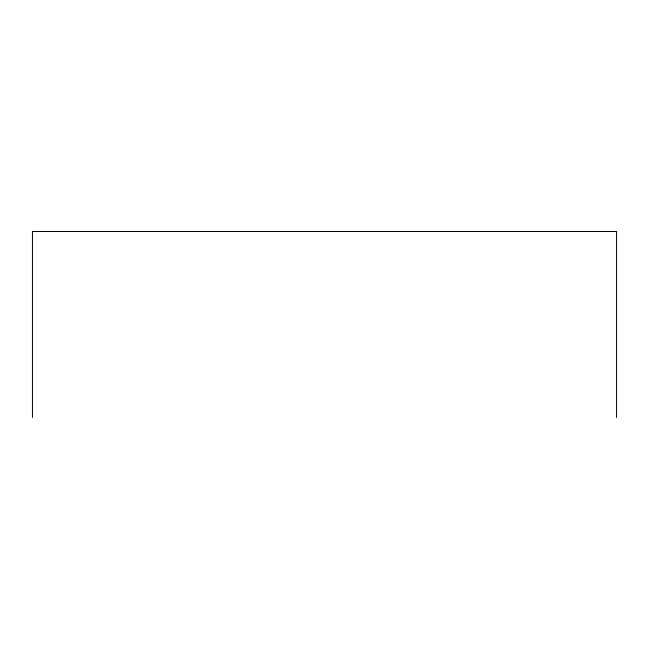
<?xml version="1.0" encoding="UTF-8"?>
<svg xmlns="http://www.w3.org/2000/svg" width="649" height="649" viewBox="0 0 649 649"><rect width="100%" height="100%" fill="white"/><g stroke="black" fill="none" stroke-linecap="round" stroke-linejoin="round"><path stroke-width="0.97" d="M616.55 417.502L616.55 231.498L32.45 231.498L32.45 417.502"/></g></svg>
